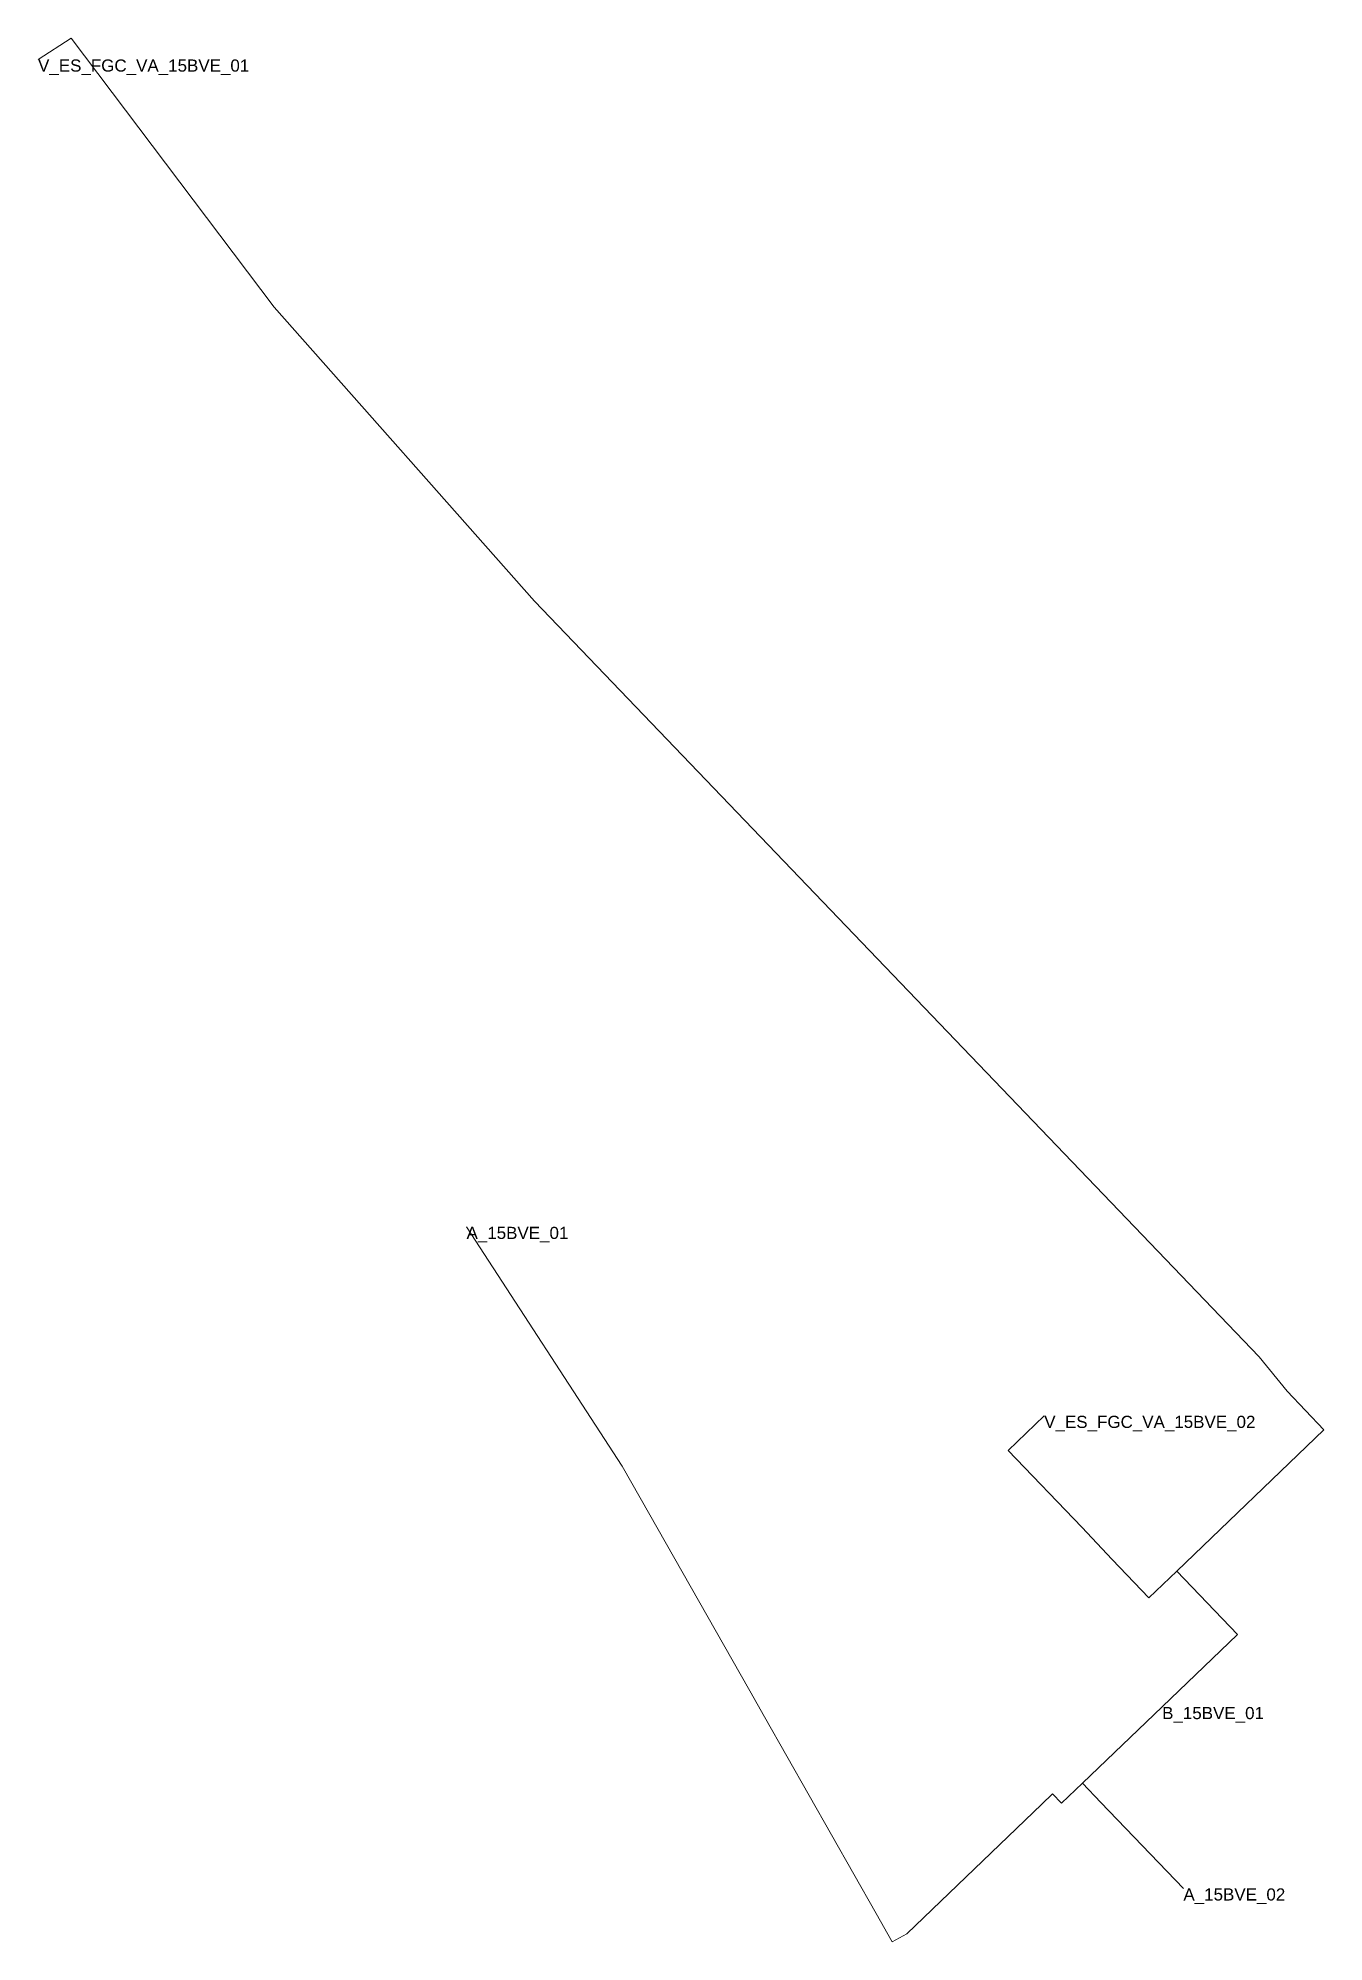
# Model space of a CAD drawing. Header units: metres. Extents: x 424514 to 424566.9, y 4585736 to 4585814.3.
import ezdxf
from ezdxf.enums import TextEntityAlignment as Align

# ---------------------------------------------------------------- set-up
doc = ezdxf.new("R2010")
doc.units = ezdxf.units.M
doc.header["$MEASUREMENT"] = 0
for name, color, linetype, lineweight, true_color in [('01_A_AccesTren_t', 40, 'Continuous', 0, 0xffd600), ('01_C_AccesExt_t', 251, 'Continuous', 0, 0x646464), ('01_I_Ascensor_l', 251, 'Continuous', 0, 0x646464), ('01_I_BarreraTarifaria_t', 251, 'Continuous', 0, 0x646464), ('01_I_Horitzontal_l', 251, 'Continuous', 0, 0x646464), ('01_I_Rampa_l', 251, 'Continuous', 0, 0x646464), ('01_I_RampaD_l', 251, 'Continuous', 0, 0x646464)]:
    doc.layers.add(name, color=color, linetype=linetype, lineweight=lineweight, true_color=true_color)
doc.styles.add('Style-Arial', font='arial.ttf')

msp = doc.modelspace()

# ---------------------------------------------------------------- linework, layer by layer
at = {"layer": '01_I_Ascensor_l'}
for p, q in [((424565.406605, 4585758.650883), (424564.252909, 4585760.066218, -10)), ((424558.200666, 4585751.722489), (424556.953745, 4585753.062262, -10))]:
    msp.add_line(p, q, dxfattribs=at)
at = {"layer": '01_I_Horitzontal_l'}
for p, q in [((424538.772275, 4585754.266353), (424538.031836, 4585755.570864)), ((424543.283922, 4585746.317706), (424543.883815, 4585745.260699))]:
    msp.add_line(p, q, dxfattribs=at)
at = {"layer": '01_I_Horitzontal_l', "elevation": -10, "flags": 128}
for points in [[(424564.252909, 4585760.066218), (424534.418334, 4585791.158425), (424523.706485, 4585803.268266), (424515.347657, 4585814.335378), (424513.978371, 4585813.455005)], [(424556.953745, 4585753.062262), (424553.925243, 4585756.218877), (424555.408146, 4585757.641814)]]:
    msp.add_lwpolyline(points, dxfattribs=at)
at = {"layer": '01_I_Horitzontal_l', "flags": 128}
for points in [[(424560.863375, 4585751.248893), (424566.926544, 4585757.066894), (424565.406605, 4585758.650883)], [(424560.863375, 4585751.248893), (424559.713692, 4585750.145701), (424558.200666, 4585751.722489)], [(424560.26335, 4585745.65929), (424563.368161, 4585748.638548), (424560.863375, 4585751.248893)], [(424556.99147, 4585742.519749), (424560.26335, 4585745.65929)], [(424555.315306, 4585741.666806), (424555.748225, 4585742.082226), (424556.119541, 4585741.702683), (424556.99147, 4585742.519749)], [(424561.140089, 4585738.196257), (424557.74636, 4585741.733038), (424556.99147, 4585742.519749)], [(424548.483461, 4585737.156851), (424549.144305, 4585735.992162), (424549.749357, 4585736.32584)]]:
    msp.add_lwpolyline(points, dxfattribs=at)
at = {"layer": '01_I_Rampa_l'}
for p, q in [((424538.772275, 4585754.266353), (424543.283922, 4585746.317706)), ((424543.883815, 4585745.260699), (424548.483461, 4585737.156851)), ((424549.749357, 4585736.32584), (424555.315306, 4585741.666806))]:
    msp.add_line(p, q, dxfattribs=at)
at = {"layer": '01_I_RampaD_l'}
msp.add_line((424538.031836, 4585755.570864), (424531.621206, 4585765.418314, -0.000166), dxfattribs=at)

# ---------------------------------------------------------------- texts
at = {"layer": '01_A_AccesTren_t', "style": 'Style-Arial'}
for s, p in [('V_ES_FGC_VA_15BVE_01', (424513.978371, 4585813.455005, -10)), ('V_ES_FGC_VA_15BVE_02', (424555.408146, 4585757.641814, -10))]:
    msp.add_text(s, height=0.5, dxfattribs=at).set_placement(p, align=Align.TOP_LEFT)
at = {"layer": '01_C_AccesExt_t', "style": 'Style-Arial'}
for s, p in [('A_15BVE_01', (424531.621206, 4585765.418314, -0.000166)), ('A_15BVE_02', (424561.140089, 4585738.196257))]:
    msp.add_text(s, height=0.5, dxfattribs=at).set_placement(p, align=Align.TOP_LEFT)
at = {"layer": '01_I_BarreraTarifaria_t', "style": 'Style-Arial'}
msp.add_text('B_15BVE_01', height=0.5, dxfattribs=at).set_placement((424560.26335, 4585745.65929), align=Align.TOP_LEFT)

doc.saveas('drawing.dxf')
